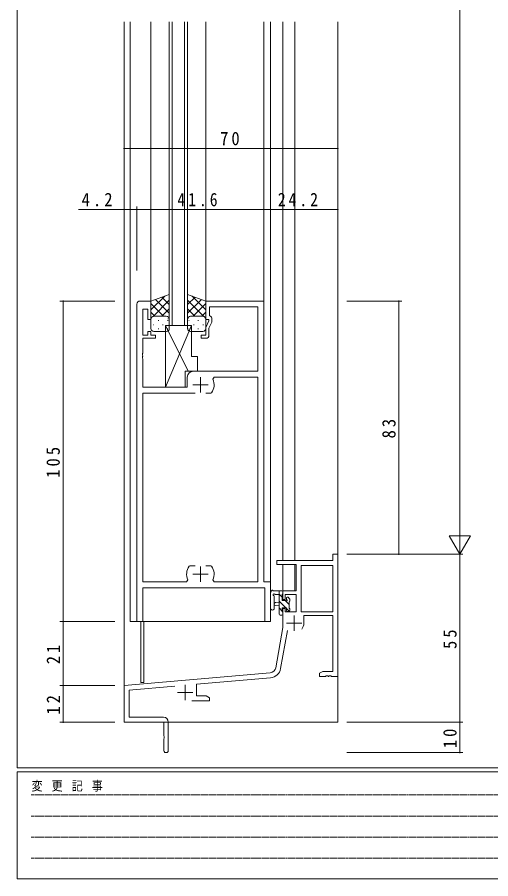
# Model space of a CAD drawing. Units: millimetres on the paper. Extents: x -397 to 397, y -282 to 282.
# Drawn here: x -393.9 to -238.8, y -282.1 to 0.2 of the extents above; entities that cross this region are included whole.
import ezdxf

# ---------------------------------------------------------------- set-up
doc = ezdxf.new("R2010")
doc.units = ezdxf.units.MM
doc.linetypes.add('USER1', pattern=[0.375, 0.25, -0.125])
for name, color, linetype, lineweight in [('0-1_YKK_ZWAK', 7, 'Continuous', 18), ('0-3_YKK_D', 6, 'Continuous', 18), ('0-4_YKK_11', 7, 'Continuous', 18), ('0-5_YKK_12', 2, 'Continuous', 18), ('0-6_YKK_13', 4, 'Continuous', 18)]:
    doc.layers.add(name, color=color, linetype=linetype, lineweight=lineweight)
doc.styles.add('ＭＳ ゴシック', font='')
doc.styles.get('ＭＳ ゴシック').set_extended_font_data('MS Gothic')

msp = doc.modelspace()

# ---------------------------------------------------------------- linework, layer by layer
at = {"layer": '0-1_YKK_ZWAK'}
for p, q in [((-393.908, -245.688), (-393.908, 279.312)), ((376.092, -245.688), (-393.908, -245.688)), ((-393.908, -282.088), (-393.908, -247.088)), ((338.292, -247.088), (-393.908, -247.088)), ((-393.908, -282.088), (338.292, -282.088))]:
    msp.add_line(p, q, dxfattribs=at)
at = {"layer": '0-1_YKK_ZWAK', "linetype": 'USER1'}
for p, q in [((-389.31, -254.6), (-141.117, -254.6)), ((-389.31, -261.529), (-141.117, -261.529)), ((-389.31, -268.457), (-141.117, -268.457)), ((-389.31, -275.386), (-141.117, -275.386))]:
    msp.add_line(p, q, dxfattribs=at)
at = {"layer": '0-3_YKK_D'}
for p, q in [((-248.908, 197.24), (-248.908, -168.76)), ((-358.908, -82.76), (-358.908, -41.76)), ((-288.908, -82.76), (-288.908, -41.76)), ((-358.908, -42.76), (-288.908, -42.76)), ((-358.908, -82.76), (-358.908, -61.76)), ((-354.708, -82.76), (-354.708, -61.76)), ((-354.708, -82.76), (-354.708, -61.76)), ((-313.108, -82.76), (-313.108, -61.76)), ((-313.108, -82.76), (-313.108, -61.76)), ((-288.908, -82.76), (-288.908, -61.76)), ((-358.908, -62.76), (-373.808, -62.76)), ((-354.708, -62.76), (-358.908, -62.76)), ((-354.708, -62.76), (-313.108, -62.76)), ((-313.108, -62.76), (-288.908, -62.76)), ((-361.908, -92.76), (-379.908, -92.76)), ((-378.908, -92.76), (-378.908, -197.76)), ((-285.908, -92.76), (-267.908, -92.76)), ((-268.908, -92.76), (-268.908, -175.76)), ((-248.908, -175.76), (-248.908, -163.636)), ((-245.408, -169.698), (-252.408, -169.698)), ((-248.908, -175.76), (-252.408, -169.698)), ((-248.908, -175.76), (-245.408, -169.698)), ((-285.908, -175.76), (-247.908, -175.76)), ((-285.908, -175.76), (-267.908, -175.76)), ((-285.908, -175.76), (-247.908, -175.76)), ((-248.908, -175.76), (-248.908, -230.76)), ((-361.908, -197.76), (-379.908, -197.76)), ((-361.908, -197.76), (-379.908, -197.76)), ((-378.908, -197.76), (-378.908, -218.76)), ((-361.908, -218.76), (-379.908, -218.76)), ((-361.908, -218.76), (-379.908, -218.76)), ((-378.908, -218.76), (-378.908, -230.76)), ((-361.908, -230.76), (-379.908, -230.76)), ((-285.908, -230.76), (-247.908, -230.76)), ((-285.908, -230.76), (-247.908, -230.76)), ((-248.908, -230.76), (-248.908, -240.76)), ((-285.908, -240.76), (-247.908, -240.76))]:
    msp.add_line(p, q, dxfattribs=at)
for centre, start, end in [((-358.908, -42.76), 0, 180), ((-358.908, -42.76), 180, 0), ((-288.908, -42.76), 0, 180), ((-288.908, -42.76), 180, 0), ((-358.908, -62.76), 0, 180), ((-358.908, -62.76), 180, 0), ((-354.708, -62.76), 0, 180), ((-354.708, -62.76), 0, 180), ((-354.708, -62.76), 180, 0), ((-354.708, -62.76), 180, 0), ((-313.108, -62.76), 0, 180), ((-313.108, -62.76), 0, 180), ((-313.108, -62.76), 180, 0), ((-313.108, -62.76), 180, 0), ((-288.908, -62.76), 0, 180), ((-288.908, -62.76), 180, 0), ((-378.908, -92.76), 90, 270), ((-378.908, -92.76), 270, 90), ((-268.908, -92.76), 90, 270), ((-268.908, -92.76), 270, 90), ((-268.908, -175.76), 90, 270), ((-268.908, -175.76), 270, 90), ((-378.908, -197.76), 90, 270), ((-378.908, -197.76), 90, 270), ((-378.908, -197.76), 270, 90), ((-378.908, -197.76), 270, 90), ((-378.908, -218.76), 90, 270), ((-378.908, -218.76), 90, 270), ((-378.908, -218.76), 270, 90), ((-378.908, -218.76), 270, 90), ((-378.908, -230.76), 90, 270), ((-378.908, -230.76), 270, 90), ((-248.908, -230.76), 90, 270), ((-248.908, -230.76), 90, 270), ((-248.908, -230.76), 270, 90), ((-248.908, -230.76), 270, 90), ((-248.908, -240.76), 90, 270), ((-248.908, -240.76), 270, 90)]:
    msp.add_arc(centre, 0.106, start, end, dxfattribs=at)
at = {"layer": '0-4_YKK_11'}
for p, q in [((-350.108, -92.76), (-353.708, -92.76)), ((-350.108, -98.76), (-350.108, -92.76)), ((-332.108, -92.76), (-332.108, -98.76)), ((-313.108, -92.76), (-332.108, -92.76)), ((-313.108, -184.76), (-313.108, -92.76)), ((-354.708, -93.76), (-354.708, -197.76)), ((-352.778, -95.46), (-351.108, -95.46)), ((-352.778, -103.96), (-352.778, -95.46)), ((-351.108, -95.46), (-351.108, -98.76)), ((-330.908, -94.69), (-315.038, -94.69)), ((-330.908, -97.56), (-330.908, -94.69)), ((-315.038, -94.69), (-315.038, -115.76)), ((-351.108, -98.76), (-350.108, -98.76)), ((-332.108, -98.76), (-331.108, -98.76)), ((-331.108, -98.76), (-331.108, -99.26)), ((-330.608, -97.734), (-330.908, -97.56)), ((-330.108, -99.26), (-330.108, -98.6)), ((-331.108, -99.26), (-332.108, -101.405)), ((-332.108, -101.405), (-332.108, -103.96)), ((-331.108, -101.627), (-330.202, -99.683)), ((-331.108, -103.96), (-331.108, -101.627)), ((-351.108, -103.96), (-352.778, -103.96)), ((-351.108, -102.76), (-351.108, -103.96)), ((-350.108, -102.76), (-351.108, -102.76)), ((-350.108, -103.96), (-350.108, -102.76)), ((-348.608, -103.96), (-350.108, -103.96)), ((-348.608, -104.96), (-348.608, -103.96)), ((-333.608, -103.96), (-333.608, -104.96)), ((-332.108, -103.96), (-333.608, -103.96)), ((-352.778, -104.96), (-348.608, -104.96)), ((-352.778, -109.802), (-352.778, -104.96)), ((-333.608, -104.96), (-332.108, -104.96)), ((-352.898, -109.985), (-352.778, -109.802)), ((-352.898, -110.535), (-352.898, -109.985)), ((-352.778, -110.719), (-352.898, -110.535)), ((-352.898, -110.985), (-352.778, -110.802)), ((-352.898, -111.535), (-352.898, -110.985)), ((-352.778, -111.719), (-352.898, -111.535)), ((-352.778, -110.802), (-352.778, -110.719)), ((-352.778, -120.96), (-352.778, -111.719)), ((-338.208, -117.76), (-338.208, -120.96)), ((-315.038, -115.76), (-336.208, -115.76)), ((-333.908, -117.76), (-333.908, -122.76)), ((-329.357, -117.69), (-329.812, -118.397)), ((-315.038, -117.69), (-329.357, -117.69)), ((-315.038, -184.83), (-315.038, -117.69)), ((-338.208, -120.96), (-352.778, -120.96)), ((-336.408, -120.26), (-331.408, -120.26)), ((-352.778, -122.96), (-352.778, -184.83)), ((-335.658, -122.96), (-352.778, -122.96)), ((-330.461, -122.96), (-332.158, -122.96)), ((-330.215, -122.832), (-330.461, -122.96)), ((-308.908, -177.76), (-290.538, -177.76)), ((-308.908, -179.06), (-308.908, -177.76)), ((-290.538, -175.76), (-288.908, -175.76)), ((-290.538, -177.76), (-290.538, -175.76)), ((-288.908, -175.76), (-288.908, -215.76)), ((-337.601, -179.689), (-337.355, -179.56)), ((-337.355, -179.56), (-335.658, -179.56)), ((-333.908, -179.76), (-333.908, -184.76)), ((-332.158, -179.56), (-330.461, -179.56)), ((-332.158, -179.56), (-330.461, -179.56)), ((-330.461, -179.56), (-330.215, -179.689)), ((-302.508, -179.06), (-308.908, -179.06)), ((-302.508, -187.76), (-302.508, -179.06)), ((-300.878, -179.39), (-300.878, -194.66)), ((-290.538, -179.39), (-300.878, -179.39)), ((-290.538, -194.66), (-290.538, -179.39)), ((-290.538, -194.66), (-290.538, -179.39)), ((-336.408, -182.26), (-331.408, -182.26)), ((-352.778, -184.83), (-338.46, -184.83)), ((-338.46, -184.83), (-338.004, -184.123)), ((-329.812, -184.123), (-329.357, -184.83)), ((-329.357, -184.83), (-315.038, -184.83)), ((-310.908, -184.76), (-313.108, -184.76)), ((-310.908, -197.76), (-310.908, -184.76)), ((-352.778, -186.76), (-312.838, -186.76)), ((-352.778, -197.76), (-352.778, -186.76)), ((-312.838, -186.76), (-312.838, -197.76)), ((-306.908, -187.76), (-302.508, -187.76)), ((-306.908, -190.56), (-306.908, -187.76)), ((-306.108, -188.96), (-306.108, -190.56)), ((-302.508, -188.96), (-306.108, -188.96)), ((-302.508, -194.66), (-302.508, -188.96)), ((-306.108, -190.56), (-306.908, -190.56)), ((-306.908, -193.56), (-306.108, -193.56)), ((-306.908, -199.76), (-306.908, -193.56)), ((-306.108, -193.56), (-306.108, -194.66)), ((-306.108, -194.66), (-302.508, -194.66)), ((-300.878, -194.66), (-290.538, -194.66)), ((-303.208, -195.86), (-303.208, -200.86)), ((-300.008, -195.86), (-300.008, -198.36)), ((-290.538, -195.86), (-300.008, -195.86)), ((-290.538, -214.13), (-290.538, -195.86)), ((-354.708, -197.76), (-352.778, -197.76)), ((-312.838, -197.76), (-310.908, -197.76)), ((-309.23, -212.926), (-306.908, -199.76)), ((-305.708, -198.36), (-300.708, -198.36)), ((-305.42, -200.708), (-307.624, -213.209)), ((-294.908, -214.76), (-293.817, -214.13)), ((-293.817, -214.13), (-290.538, -214.13)), ((-358.908, -218.76), (-311.025, -214.571)), ((-310.883, -216.195), (-335.208, -218.323)), ((-294.908, -215.76), (-294.908, -214.76)), ((-292.866, -215.76), (-294.908, -215.76)), ((-292.683, -215.64), (-292.866, -215.76)), ((-292.133, -215.64), (-292.683, -215.64)), ((-291.95, -215.76), (-292.133, -215.64)), ((-291.866, -215.76), (-291.95, -215.76)), ((-291.683, -215.64), (-291.866, -215.76)), ((-291.133, -215.64), (-291.683, -215.64)), ((-290.95, -215.76), (-291.133, -215.64)), ((-288.908, -215.76), (-290.95, -215.76)), ((-358.908, -230.76), (-358.908, -218.76)), ((-342.278, -218.942), (-357.278, -220.254)), ((-338.908, -218.56), (-338.908, -223.56)), ((-335.208, -218.323), (-335.208, -222.13)), ((-357.278, -220.254), (-357.278, -229.13)), ((-341.408, -221.06), (-336.408, -221.06)), ((-335.208, -222.13), (-331.999, -222.13)), ((-331.999, -222.13), (-330.908, -222.76)), ((-330.908, -222.76), (-330.908, -223.76)), ((-330.908, -223.76), (-336.758, -223.76)), ((-345.908, -230.76), (-358.908, -230.76)), ((-357.278, -229.13), (-346.008, -229.13)), ((-345.908, -235.302), (-345.908, -230.76)), ((-344.408, -230.73), (-344.408, -240.01)), ((-345.788, -235.485), (-345.908, -235.302)), ((-345.908, -236.219), (-345.788, -236.035)), ((-345.908, -240.01), (-345.908, -236.219)), ((-345.788, -236.035), (-345.788, -235.485))]:
    msp.add_line(p, q, dxfattribs=at)
for centre, radius, start, end in [((-353.708, -93.76), 1, 90.00001, 179.99999), ((-331.108, -98.6), 1, 359.99997, 60), ((-331.108, -99.26), 1, 335.00003, 0.00001), ((-332.108, -103.96), 1, 270.00001, 359.99999), ((-336.208, -117.76), 2, 90.00001, 179.99999), ((-333.908, -120.26), 4.5, 325.15008, 24.45637), ((-333.908, -182.26), 4.5, 145.15008, 204.45637), ((-333.908, -182.26), 4.5, 335.54363, 34.84992), ((-303.208, -198.36), 3.2, 321.63348, 359.99999), ((-311.199, -212.579), 2, 275, 350), ((-311.199, -212.579), 3.63, 275.00001, 350.00001), ((-346.008, -230.73), 1.6, 0.00001, 89.99999), ((-345.158, -240.01), 0.75, 179.99999, 0.00001)]:
    msp.add_arc(centre, radius, start, end, dxfattribs=at)
at = {"layer": '0-5_YKK_12'}
for p, q in [((-358.908, -1.26), (-358.908, -230.76)), ((-356.908, -1.26), (-356.908, -197.76)), ((-350.108, -1.26), (-350.108, -92.76)), ((-344.108, -100.76), (-344.108, -1.26)), ((-343.108, -1.26), (-343.108, -100.76)), ((-339.108, -100.76), (-339.108, -1.26)), ((-338.108, -1.26), (-338.108, -100.76)), ((-332.108, -1.26), (-332.108, -92.76)), ((-313.108, -1.26), (-313.108, -93.06)), ((-310.908, -1.26), (-310.908, -197.76)), ((-306.908, -1.26), (-306.908, -177.76)), ((-303.008, -1.26), (-303.008, -177.76)), ((-288.908, -1.26), (-288.908, -230.76)), ((-338.108, -100.76), (-344.108, -100.76)), ((-306.908, -179.06), (-306.908, -187.76)), ((-303.008, -179.06), (-303.008, -187.76)), ((-303.008, -187.76), (-306.908, -187.76)), ((-356.908, -197.76), (-310.908, -197.76)), ((-353.408, -197.76), (-353.408, -217.76)), ((-352.408, -197.76), (-352.408, -217.76)), ((-352.408, -217.76), (-353.408, -217.76)), ((-288.908, -230.76), (-358.908, -230.76))]:
    msp.add_line(p, q, dxfattribs=at)
at = {"layer": '0-6_YKK_13'}
for p, q in [((-344.108, -90.617), (-350.108, -92.76)), ((-350.108, -95.669), (-345.584, -91.144)), ((-350.108, -92.841), (-349.983, -92.716)), ((-350.108, -92.76), (-350.108, -98.76)), ((-349.421, -97.811), (-344.108, -92.497)), ((-344.108, -96.775), (-348.645, -92.238)), ((-344.108, -93.946), (-346.561, -91.493)), ((-344.108, -90.617), (-344.108, -98.76)), ((-338.108, -90.617), (-338.108, -98.76)), ((-338.108, -90.617), (-332.108, -92.76)), ((-338.108, -93.946), (-335.655, -91.493)), ((-338.108, -96.775), (-333.571, -92.238)), ((-332.795, -97.811), (-338.108, -92.497)), ((-332.108, -95.669), (-336.633, -91.144)), ((-332.108, -92.841), (-332.233, -92.716)), ((-332.108, -92.76), (-332.108, -98.76)), ((-345.951, -97.76), (-350.108, -93.603)), ((-346.543, -97.76), (-344.108, -95.326)), ((-335.674, -97.76), (-338.108, -95.326)), ((-336.265, -97.76), (-332.108, -93.603)), ((-348.779, -97.76), (-350.108, -96.432)), ((-350.108, -98.497), (-350.058, -98.447)), ((-350.108, -98.76), (-350.108, -101.76)), ((-345.108, -97.76), (-349.108, -97.76)), ((-349.108, -97.76), (-345.508, -97.76)), ((-344.526, -98.572), (-344.508, -98.554)), ((-344.108, -98.76), (-344.108, -101.76)), ((-338.108, -98.76), (-338.108, -101.76)), ((-337.69, -98.572), (-337.708, -98.554)), ((-337.108, -97.76), (-333.108, -97.76)), ((-333.108, -97.76), (-337.108, -97.76)), ((-333.437, -97.76), (-332.108, -96.432)), ((-332.108, -98.497), (-332.158, -98.447)), ((-332.108, -98.76), (-332.108, -101.76)), ((-349.105, -100.51), (-349.305, -100.51)), ((-347.49, -99.095), (-347.69, -99.095)), ((-346.075, -100.51), (-346.275, -100.51)), ((-345.358, -100.76), (-337.932, -115.76)), ((-345.358, -120.96), (-336.858, -100.76)), ((-345.358, -100.76), (-336.858, -100.76)), ((-345.358, -100.76), (-345.358, -120.96)), ((-344.508, -99.095), (-344.66, -99.095)), ((-337.708, -99.095), (-337.557, -99.095)), ((-336.858, -100.76), (-336.858, -110.96)), ((-336.142, -100.51), (-335.942, -100.51)), ((-334.727, -99.095), (-334.527, -99.095)), ((-333.112, -100.51), (-332.912, -100.51)), ((-345.108, -102.76), (-349.108, -102.76)), ((-347.49, -101.925), (-347.69, -101.925)), ((-344.522, -101.925), (-344.66, -101.925)), ((-337.695, -101.925), (-337.557, -101.925)), ((-337.108, -102.76), (-333.108, -102.76)), ((-334.727, -101.925), (-334.527, -101.925)), ((-336.858, -110.96), (-334.858, -110.96)), ((-334.858, -110.96), (-334.858, -115.76)), ((-338.858, -115.76), (-334.858, -115.76)), ((-338.858, -115.76), (-338.858, -120.96)), ((-345.358, -120.96), (-338.858, -120.96)), ((-310.908, -193.488), (-310.908, -188.326)), ((-307.208, -187.76), (-309.889, -187.76)), ((-309.289, -188.96), (-308.108, -188.96)), ((-308.108, -187.76), (-308.108, -195.36)), ((-307.108, -189.858), (-308.108, -188.858)), ((-307.108, -190.86), (-307.108, -188.86)), ((-306.908, -188.66), (-306.908, -188.06)), ((-309.708, -193.488), (-309.705, -189.527)), ((-308.108, -191.46), (-309.253, -191.562)), ((-305.951, -193.26), (-308.108, -191.103)), ((-306.169, -190.86), (-307.108, -190.86)), ((-304.808, -192.158), (-306.097, -190.869)), ((-305.708, -190.06), (-305.708, -190.399)), ((-304.696, -190.348), (-305.196, -189.848)), ((-304.808, -193.46), (-304.808, -191.36)), ((-304.608, -191.16), (-304.608, -190.56)), ((-308.108, -192.66), (-309.253, -192.558)), ((-307.108, -194.348), (-308.108, -193.348)), ((-307.108, -193.26), (-305.708, -193.26)), ((-307.108, -194.56), (-307.108, -193.26)), ((-306.908, -195.36), (-306.908, -194.76)), ((-305.708, -193.26), (-305.708, -194.16)), ((-304.78, -194.432), (-305.708, -193.503)), ((-305.408, -194.46), (-304.908, -194.46)), ((-304.608, -194.16), (-304.608, -193.66)), ((-307.808, -195.66), (-307.208, -195.66))]:
    msp.add_line(p, q, dxfattribs=at)
for centre, radius, start, end in [((-349.108, -98.76), 1, 90, 180), ((-349.108, -98.76), 1, 90, 179.9999), ((-345.108, -98.76), 1, 0, 90), ((-337.108, -98.76), 1, 90, 180), ((-333.108, -98.76), 1, 0, 90), ((-333.108, -98.76), 1, 0.0001, 90), ((-349.108, -101.76), 1, 180, 270), ((-345.108, -101.76), 1, 270, 0), ((-337.108, -101.76), 1, 180, 270), ((-333.108, -101.76), 1, 270, 0), ((-310.608, -188.326), 0.3, 130.52878, 180), ((-310.998, -187.87), 0.3, 310.52878, 10.52878), ((-310.408, -187.76), 0.3, 30, 190.52878), ((-309.889, -187.46), 0.3, 210, 270), ((-309.808, -188.96), 0.3, 30, 250.81024), ((-309.289, -188.66), 0.3, 210, 270), ((-307.208, -188.06), 0.3, 0, 90), ((-307.108, -188.66), 0.2, 270, 0), ((-310.005, -189.527), 0.3, 359.95977, 70.81024), ((-309.208, -192.06), 0.5, 95.09207, 264.90793), ((-306.169, -191.16), 0.3, 33.05573, 90), ((-305.708, -190.86), 0.25, 213.05573, 56.94427), ((-305.408, -190.06), 0.3, 45, 180), ((-305.408, -190.399), 0.3, 180, 236.94427), ((-304.808, -191.16), 0.2, 270, 0), ((-304.908, -190.56), 0.3, 0, 45), ((-310.308, -193.488), 0.6, 179.95977, 359.95977), ((-307.108, -194.76), 0.2, 0, 90), ((-305.408, -194.16), 0.3, 180, 270), ((-304.908, -194.16), 0.3, 270, 0), ((-304.808, -193.66), 0.2, 0, 90), ((-307.808, -195.36), 0.3, 180, 270), ((-307.208, -195.36), 0.3, 270, 0)]:
    msp.add_arc(centre, radius, start, end, dxfattribs=at)

# ---------------------------------------------------------------- texts
at = {"layer": '0-1_YKK_ZWAK', "insert": (-389.194, -253.534), "char_height": 3.079, "attachment_point": 7, "style": 'ＭＳ ゴシック'}
msp.add_mtext('\\T1.23;\\W0.85;変\\~更\\~記\\~事', dxfattribs=at)
at = {"layer": '0-3_YKK_D', "color": 7, "char_height": 4.399, "attachment_point": 7, "style": 'ＭＳ ゴシック'}
for s, insert in [('\\T1.37;\\W0.9;70', (-327.428, -41.76)), ('\\T1.38;\\W0.9;4.2', (-372.808, -61.76)), ('\\T1.39;\\W0.85;41.6', (-341.428, -61.76)), ('\\T1.39;\\W0.85;24.2', (-308.528, -61.76))]:
    msp.add_mtext(s, dxfattribs=dict(at, insert=insert))
at = {"layer": '0-3_YKK_D', "color": 7, "char_height": 4.399, "attachment_point": 7, "rotation": 90, "style": 'ＭＳ ゴシック'}
for s, insert in [('\\T1.37;\\W0.9;83', (-269.908, -137.78)), ('\\T1.38;\\W0.9;105', (-379.908, -150.7)), ('\\T1.37;\\W0.9;55', (-249.908, -206.78)), ('\\T1.37;\\W0.9;21', (-379.908, -211.78)), ('\\T1.37;\\W0.9;12', (-379.908, -228.28)), ('\\T1.37;\\W0.9;10', (-249.908, -239.28))]:
    msp.add_mtext(s, dxfattribs=dict(at, insert=insert))

doc.saveas('drawing.dxf')
